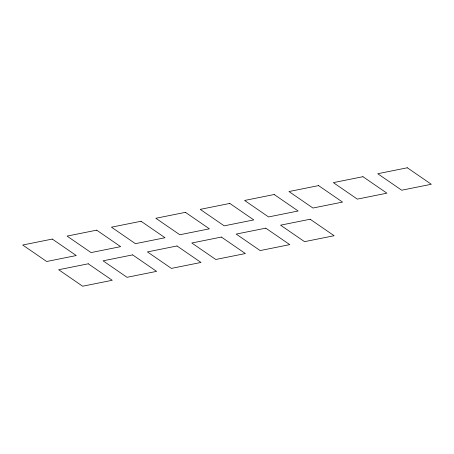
<?xml version="1.0" encoding="UTF-8"?>
<svg xmlns="http://www.w3.org/2000/svg" width="454" height="454" viewBox="0 0 454 454"><rect width="100%" height="100%" fill="white"/><g stroke="black" fill="none" stroke-linecap="round" stroke-linejoin="round"><path stroke-width="0.68" d="M52.284 239.071L22.7 245.012L46.677 261.493L76.261 255.551L52.284 239.071M96.668 230.161L67.079 236.097L91.055 252.583L120.645 246.641L96.668 230.161M141.046 221.251L111.457 227.187L135.434 243.673L165.023 237.731L141.046 221.251M185.425 212.336L155.841 218.278L179.818 234.758L209.402 228.822L185.425 212.336M229.803 203.426L200.22 209.368L224.197 225.848L253.78 219.912L229.803 203.426M274.182 194.516L244.598 200.458L268.575 216.938L298.159 210.996L274.182 194.516M318.566 185.607L288.977 191.548L312.954 208.028L342.543 202.087L318.566 185.607M362.945 176.697L333.355 182.633L357.332 199.119L386.921 193.177L362.945 176.697M407.323 167.781L377.739 173.723L401.716 190.209L431.3 184.267L407.323 167.781M88.252 263.791L58.662 269.733L82.639 286.219L112.229 280.277L88.252 263.791M132.63 254.881L103.047 260.823L127.024 277.303L156.607 271.367L132.63 254.881M177.009 245.972L147.425 251.913L171.402 268.393L200.986 262.452L177.009 245.972M221.393 237.062L191.804 243.004L215.781 259.484L245.37 253.542L221.393 237.062M265.772 228.152L236.182 234.088L260.159 250.574L289.748 244.632L265.772 228.152M310.15 219.242L280.561 225.178L304.538 241.664L334.127 235.722L310.15 219.242"/></g></svg>
